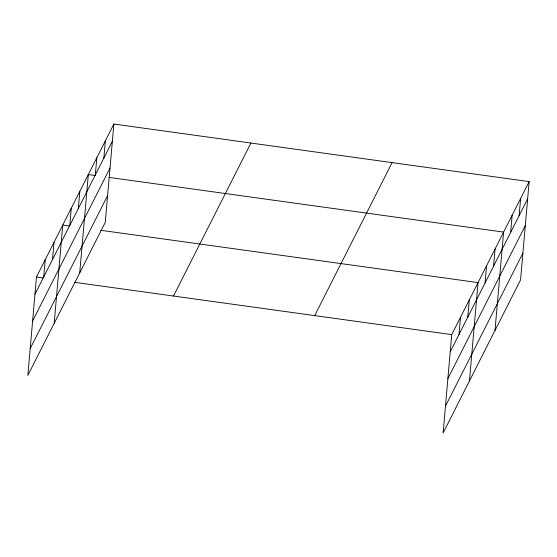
<?xml version="1.0" encoding="UTF-8"?>
<svg xmlns="http://www.w3.org/2000/svg" width="557" height="557" viewBox="0 0 557 557"><rect width="100%" height="100%" fill="white"/><g stroke="black" fill="none" stroke-linecap="round" stroke-linejoin="round"><path stroke-width="0.84" d="M113.872 124.044L36.456 277.038L27.85 375.383L105.266 222.389L113.872 124.044L529.15 181.617L520.544 279.962L443.128 432.956L451.734 334.611L529.15 181.617M43.724 276.906L45.228 259.694M52.497 259.569L54.001 242.358M54.175 323.366L62.774 225.021L69.674 225.975M69.785 225.397L71.289 208.186M78.3 208.569L79.811 191.357M79.721 272.874L88.326 174.529L95.219 175.483M95.338 174.912L96.841 157.701M103.853 158.084L105.357 140.872M459.003 334.485L460.507 317.274M467.776 317.142L469.279 299.931M469.447 380.939L478.052 282.594L100.699 230.278M485.063 282.977L486.567 265.766M493.579 266.142L495.089 248.937M494.999 330.454L503.605 232.102L109.012 177.398M510.609 232.485L512.12 215.274M519.131 215.656L520.635 198.445M34.952 294.249L112.368 141.248M32.605 321.02L110.021 168.026M30.189 348.612L107.612 195.611M173.499 296.039L250.915 143.038M314.691 315.61L392.107 162.616M450.223 351.822L527.646 198.828M447.884 378.6L525.3 225.599M445.468 406.185L522.891 253.184M36.456 277.038L43.349 277.992M74.38 282.295L451.734 334.611"/></g></svg>
